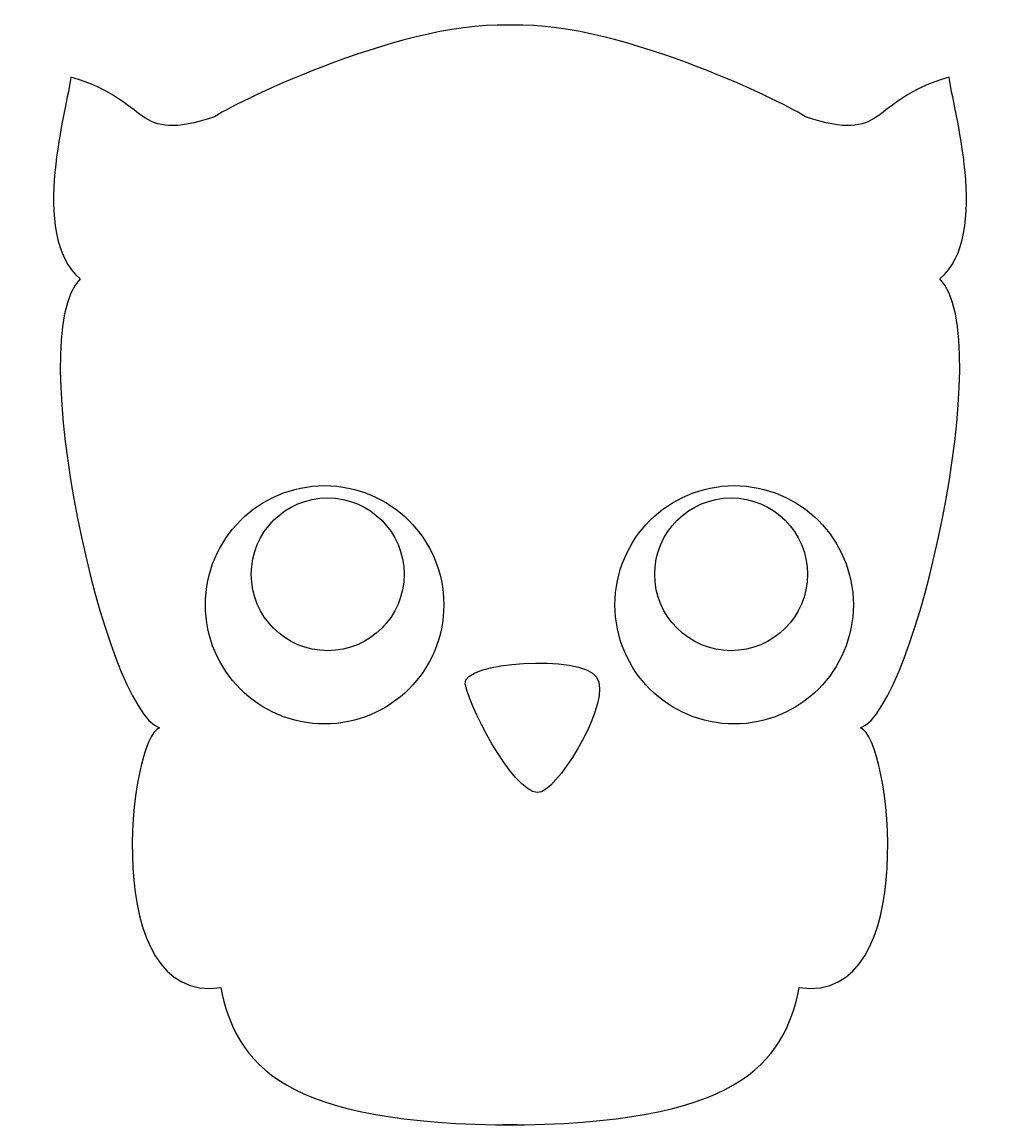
# Model space of a CAD drawing. Header units: centimetres. Extents: x -10 to 10, y -11.2 to 11.3.
import ezdxf

# ---------------------------------------------------------------- set-up
doc = ezdxf.new("R2010")
doc.units = ezdxf.units.CM
doc.header["$MEASUREMENT"] = 0
doc.layers.add('Camada 1', color=7, linetype='Continuous')

msp = doc.modelspace()

# ---------------------------------------------------------------- linework, layer by layer
at = {"layer": 'Camada 1'}
for points, knots in [([(0.14634, -11.23257), (-4.65841, -11.23257), (-5.59432, -9.98469), (-5.90645, -8.42468), (-5.90645, -8.42468), (-8.40253, -8.79914), (-7.77843, -3.30809), (-7.15436, -3.12068), (-7.15436, -3.12068), (-8.27752, -2.74651), (-9.96225, 4.86648), (-8.77673, 6.052), (-8.77673, 6.052), (-9.83752, 6.92539), (-9.02634, 9.60826), (-8.96398, 10.17016), (-8.96398, 10.17016), (-7.27925, 9.67126), (-7.71594, 8.79755), (-6.03121, 9.35913), (-6.03121, 9.35913), (-5.7816, 9.54622), (-2.34974, 11.29334), (-0.04091, 11.23095), (-0.04091, 11.23095), (-0.04091, 11.23095), (0.04093, 11.23095), (0.04093, 11.23095), (0.04093, 11.23095), (2.34976, 11.29331), (5.78162, 9.54622), (6.03104, 9.35913), (6.03104, 9.35913), (7.7158, 8.79755), (7.27924, 9.67126), (8.964, 10.17016), (8.964, 10.17016), (9.02634, 9.60826), (9.83742, 6.92539), (8.77691, 6.052), (8.77691, 6.052), (9.96214, 4.86648), (8.27738, -2.74651), (7.15422, -3.12068), (7.15422, -3.12068), (7.77848, -3.30808), (8.40274, -8.79914), (5.90634, -8.42468), (5.90634, -8.42468), (5.59421, -9.98469), (4.65846, -11.23257), (-0.14632, -11.23257), (-0.14632, -11.23257), (-0.14632, -11.23257), (0.14634, -11.23257), (0.14634, -11.23257)], [0, 0, 0, 0, 0.06666667, 0.06666667, 0.06666667, 0.06666667, 0.13333333, 0.13333333, 0.13333333, 0.13333333, 0.2, 0.2, 0.2, 0.2, 0.26666667, 0.26666667, 0.26666667, 0.26666667, 0.33333333, 0.33333333, 0.33333333, 0.33333333, 0.4, 0.4, 0.4, 0.4, 0.46666667, 0.46666667, 0.46666667, 0.46666667, 0.53333333, 0.53333333, 0.53333333, 0.53333333, 0.6, 0.6, 0.6, 0.6, 0.66666667, 0.66666667, 0.66666667, 0.66666667, 0.73333333, 0.73333333, 0.73333333, 0.73333333, 0.8, 0.8, 0.8, 0.8, 0.86666667, 0.86666667, 0.86666667, 0.86666667, 1, 1, 1, 1]), ([(-3.78486, -3.04281), (-2.44083, -3.04281), (-1.35128, -1.9531), (-1.35128, -0.60909), (-1.35128, -0.60909), (-1.35128, 0.73491), (-2.44083, 1.82463), (-3.78486, 1.82463), (-3.78486, 1.82463), (-5.12889, 1.82463), (-6.21842, 0.73492), (-6.21842, -0.60909), (-6.21842, -0.60909), (-6.21842, -1.9531), (-5.12889, -3.04281), (-3.78486, -3.04281)], [0, 0, 0, 0, 0.2, 0.2, 0.2, 0.2, 0.4, 0.4, 0.4, 0.4, 0.6, 0.6, 0.6, 0.6, 1, 1, 1, 1]), ([(4.57663, -3.04281), (5.92063, -3.04281), (7.01006, -1.9531), (7.01006, -0.60909), (7.01006, -0.60909), (7.01006, 0.73491), (5.92064, 1.82463), (4.57663, 1.82463), (4.57663, 1.82463), (3.2326, 1.82463), (2.1432, 0.73492), (2.1432, -0.60909), (2.1432, -0.60909), (2.14323, -1.9531), (3.2326, -3.04281), (4.57663, -3.04281)], [0, 0, 0, 0, 0.2, 0.2, 0.2, 0.2, 0.4, 0.4, 0.4, 0.4, 0.6, 0.6, 0.6, 0.6, 1, 1, 1, 1]), ([(-3.72234, -1.54609), (-2.8608, -1.54609), (-2.16233, -0.84762), (-2.16233, 0.01392), (-2.16233, 0.01392), (-2.16233, 0.87546), (-2.8608, 1.57393), (-3.72234, 1.57393), (-3.72234, 1.57393), (-4.58388, 1.57393), (-5.28235, 0.87546), (-5.28235, 0.01392), (-5.28235, 0.01392), (-5.28235, -0.84762), (-4.58388, -1.54609), (-3.72234, -1.54609)], [0, 0, 0, 0, 0.2, 0.2, 0.2, 0.2, 0.4, 0.4, 0.4, 0.4, 0.6, 0.6, 0.6, 0.6, 1, 1, 1, 1]), ([(4.51427, -1.54609), (5.37581, -1.54609), (6.07428, -0.84762), (6.07428, 0.01392), (6.07428, 0.01392), (6.07428, 0.87546), (5.37581, 1.57393), (4.51427, 1.57393), (4.51427, 1.57393), (3.65273, 1.57393), (2.95426, 0.87546), (2.95426, 0.01392), (2.95426, 0.01392), (2.95426, -0.84762), (3.65273, -1.54609), (4.51427, -1.54609)], [0, 0, 0, 0, 0.2, 0.2, 0.2, 0.2, 0.4, 0.4, 0.4, 0.4, 0.6, 0.6, 0.6, 0.6, 1, 1, 1, 1]), ([(0.64556, -4.42973), (1.08241, -4.22314), (2.08053, -2.56976), (1.76872, -2.08759), (1.76872, -2.08759), (1.45691, -1.60542), (-1.00541, -1.77424), (-0.91445, -2.22509), (-0.91445, -2.22509), (-0.78957, -2.84506), (0.2087, -4.63629), (0.64556, -4.42973)], [0, 0, 0, 0, 0.25, 0.25, 0.25, 0.25, 0.5, 0.5, 0.5, 0.5, 1, 1, 1, 1])]:
    msp.add_open_spline(points, degree=3, knots=knots, dxfattribs=at)

doc.saveas('drawing.dxf')
